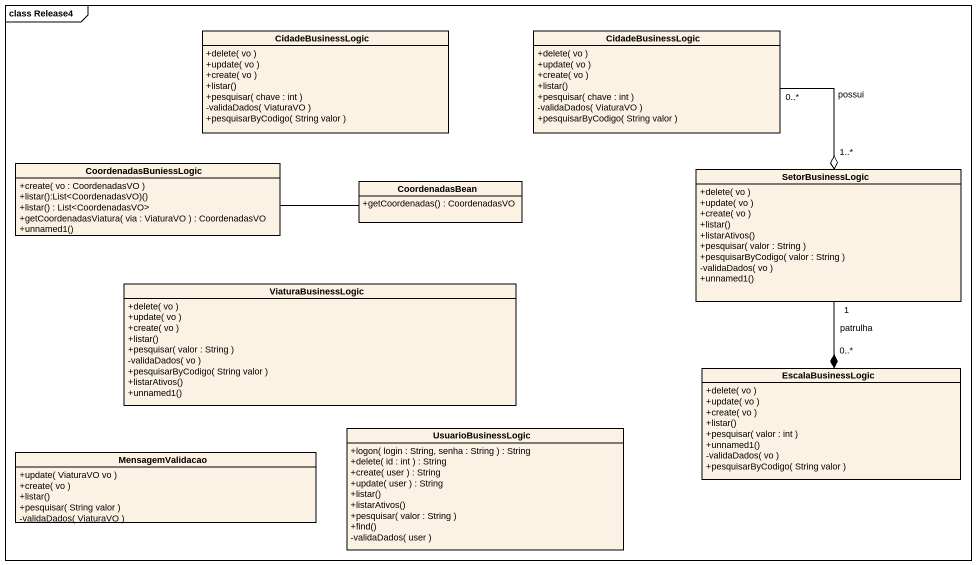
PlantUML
@startuml
mainframe class Release4
hide circle
hide empty members
skinparam classAttributeIconSize 0
class CidadeBusinessLogic {
  +delete( vo )
  +update( vo )
  +create( vo )
  +listar()
  +pesquisar( chave : int )
  -validaDados( ViaturaVO )
  +pesquisarByCodigo( String valor )
}
class "CidadeBusinessLogic" as CidadeBusinessLogic_2 {
  +delete( vo )
  +update( vo )
  +create( vo )
  +listar()
  +pesquisar( chave : int )
  -validaDados( ViaturaVO )
  +pesquisarByCodigo( String valor )
}
class CoordenadasBuniessLogic {
  +create( vo : CoordenadasVO )
  +listar():List<CoordenadasVO)()
  +listar() : List<CoordenadasVO>
  +getCoordenadasViatura( via : ViaturaVO ) : CoordenadasVO
  +unnamed1()
}
class CoordenadasBean {
  +getCoordenadas() : CoordenadasVO
}
class SetorBusinessLogic {
  +delete( vo )
  +update( vo )
  +create( vo )
  +listar()
  +listarAtivos()
  +pesquisar( valor : String )
  +pesquisarByCodigo( valor : String )
  -validaDados( vo )
  +unnamed1()
}
class ViaturaBusinessLogic {
  +delete( vo )
  +update( vo )
  +create( vo )
  +listar()
  +pesquisar( valor : String )
  -validaDados( vo )
  +pesquisarByCodigo( String valor )
  +listarAtivos()
  +unnamed1()
}
class EscalaBusinessLogic {
  +delete( vo )
  +update( vo )
  +create( vo )
  +listar()
  +pesquisar( valor : int )
  +unnamed1()
  -validaDados( vo )
  +pesquisarByCodigo( String valor )
}
class MensagemValidacao {
  +update( ViaturaVO vo )
  +create( vo )
  +listar()
  +pesquisar( String valor )
  -validaDados( ViaturaVO )
}
class UsuarioBusinessLogic {
  +logon( login : String, senha : String ) : String
  +delete( id : int ) : String
  +create( user ) : String
  +update( user ) : String
  +listar()
  +listarAtivos()
  +pesquisar( valor : String )
  +find()
  -validaDados( user )
}
CoordenadasBean -left- CoordenadasBuniessLogic
SetorBusinessLogic "1..*" o-up- "0..*" CidadeBusinessLogic_2 : possui
EscalaBusinessLogic "0..*" *-up- "1" SetorBusinessLogic : patrulha
@enduml
